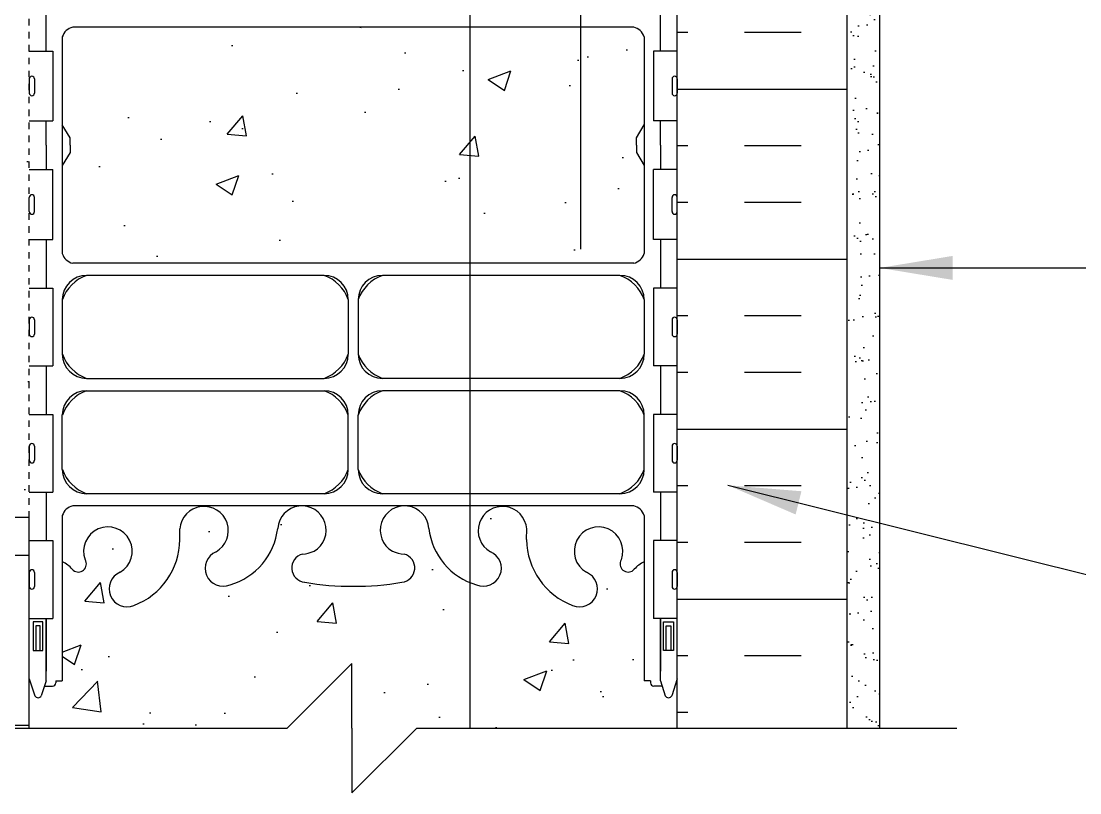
# Model space of a CAD drawing. Header units: inches. Extents: x 101.5 to 155.1, y -6.5 to 64.3.
# Drawn here: x 123.97 to 140.3, y 8.31 to 20.23 of the extents above; entities that cross this region are included whole.
import ezdxf

# ---------------------------------------------------------------- set-up
doc = ezdxf.new("R2010")
doc.units = ezdxf.units.IN
doc.header["$LTSCALE"] = 0.5
doc.header["$MEASUREMENT"] = 0
doc.linetypes.add('HIDDEN2', pattern=[0.1875, 0.125, -0.0625])
for name, color, linetype in [('HATCH', 12, 'Continuous'), ('Hidden2', 12, 'HIDDEN2'), ('line25', 2, 'Continuous'), ('LINE3', 3, 'Continuous'), ('LINE50', 5, 'Continuous'), ('LINE9', 9, 'Continuous'), ('TEXT', 4, 'Continuous'), ('Web_Edge', 9, 'Continuous')]:
    doc.layers.add(name, color=color, linetype=linetype)
doc.styles.add('DIM', font='romans.shx', dxfattribs={"width": 0.7})
doc.dimstyles.new('ext_12', dxfattribs={"dimscale": 12, "dimtxt": 0.09375, "dimasz": 0.09375, "dimexe": 0.09375, "dimexo": 0.0625, "dimgap": 0.0625, "dimtad": 1, "dimdec": 1, "dimzin": 3, "dimdsep": 46, "dimlunit": 4, "dimtxsty": 'DIM', "dimcen": 0.09, "dimdle": 0.09375, "dimclrt": 4, "dimadec": 0, "dimazin": 0, "dimtfac": 1, "dimtdec": 1, "dimtmove": 2, "dimatfit": 3, "dimfxl": 1, "dimfrac": 2, "dimtolj": 1, "dimtzin": 0, "dimarcsym": 0})

msp = doc.modelspace()

# ---------------------------------------------------------------- hatches: boundary and pattern name
at = {"layer": 'HATCH'}
h = msp.add_hatch(dxfattribs=at)
h.set_pattern_fill('INSUL', color=256, scale=7, style=0)
h.set_pattern_definition([(180, (3060.2525, -387.697), (0, 2.625), []), (180, (3060.2525, -386.822), (0, 2.625), [0.875, -0.875]), (180, (3060.2525, -385.947), (0, 2.625), [0.875, -0.875])])
h.paths.add_polyline_path([(136.716, 9.312), (136.278, 9.312), (136.278, 9.812), (134.778, 9.812), (134.778, 9.312), (134.091, 9.312), (134.091, 27.312), (134.778, 27.312), (134.778, 27.812), (136.278, 27.812), (136.278, 27.312), (136.716, 27.312)])
h = msp.add_hatch(dxfattribs=at)
h.set_pattern_fill('INSUL', color=256, scale=7, style=0)
h.set_pattern_definition([(0, (-2878.3999, -413.2698), (0, 2.625), []), (0, (-2878.3999, -412.3948), (0, 2.625), [0.875, -0.875]), (0, (-2878.3999, -411.5198), (0, 2.625), [0.875, -0.875])])
h.paths.add_polyline_path([(118.666, 22.312, -0.079579), (117.666, 25.562), (117.666, 27.312), (116.966, 27.312), (116.966, 22.312, 0.131652), (117.636, 19.812), (121.374, 13.662, -0.10438), (121.466, 13.187), (121.466, 9.312), (121.903, 9.312), (121.903, 9.812), (123.403, 9.812), (123.403, 9.312), (124.091, 9.312), (124.091, 12.562), (123.841, 12.562), (123.841, 12.937)])
h = msp.add_hatch(dxfattribs=at)
h.set_pattern_fill('AR-CONC', color=256, scale=0.5, style=0)
h.set_pattern_definition([(50, (75.415, 8.0583), (3.5863, -0.31376), [0.375, -4.125]), (355, (75.415, 8.0583), (-0.69376, 3.76096), [0.3, -3.3]), (100.4514, (75.7138, 8.032), (2.89255, 3.4472), [0.3187, -3.5057]), (46.184, (75.415, 9.0583), (5.3362, -0.8276), [0.5625, -6.1875]), (96.636, (75.8596, 8.9893), (4.6733, 4.8706), [0.47805, -5.25856]), (351.184, (75.415, 9.058), (4.6733, 4.8706), [0.45, -4.95]), (21, (75.915, 8.8083), (2.98454, -2.0131), [0.375, -4.125]), (326, (75.915, 8.8083), (1.21658, 3.62575), [0.3, -3.3]), (71.4514, (76.1636, 8.6405), (4.20111, 1.61265), [0.3187, -3.5057]), (37.5, (75.4149, 8.0583), (0.0608, 1.66447), [0, -3.26, 0, -3.35, 0, -3.3125]), (7.5, (75.4149, 8.0583), (1.31535, 1.97206), [0, -1.91, 0, -3.185, 0, -1.2625]), (327.5, (74.2999, 8.0583), (2.669112, -0.112774), [0, -1.25, 0, -3.9, 0, -5.175]), (317.5, (73.8, 8.0583), (2.91593, 0.50052), [0, -1.625, 0, -2.59, 0, -3.675])])
h.paths.add_polyline_path([(123.841, 12.937), (123.841, 12.562), (124.091, 12.562), (124.091, 25.813), (120.178, 26.512, 0.119457), (119.466, 26.465), (119.466, 25.812, -1), (118.966, 25.812), (118.966, 27.312), (117.666, 27.312), (117.666, 25.562, 0.079579), (118.666, 22.312)])
h.paths.add_polyline_path([(124.091, 27.312), (123.403, 27.312), (123.403, 26.812), (121.903, 26.812), (121.903, 27.312), (121.466, 27.312), (119.466, 27.312), (119.466, 26.465, -0.121925), (120.193, 26.509), (124.091, 25.813)], flags=17)
h = msp.add_hatch(dxfattribs=at)
h.set_pattern_fill('AR-SAND', color=256, scale=0.25, style=0)
h.set_pattern_definition([(37.5, (79.4149, 8.05827), (-0.0157483, 0.481706), [0, -0.38, 0, -0.425, 0, -0.40625]), (7.5, (79.4149, 8.0583), (0.442444, 0.7055365), [0, -0.205, 0, -0.3425, 0, -0.13125]), (327.5, (79.1074, 8.05827), (0.7785355, 0.0014148), [0, -0.125, 0, -0.45, 0, -0.5875]), (317.5, (79.1074, 8.0583), (0.751532, 0.219419), [0, -0.0625, 0, -0.295, 0, -0.3375])])
h.paths.add_polyline_path([(137.216, 26.812), (136.716, 26.812), (136.716, 9.312), (137.216, 9.312)])
h = msp.add_hatch(dxfattribs=at)
h.set_pattern_fill('AR-CONC', color=256, scale=0.5)
h.paths.add_polyline_path([(130.891, 20.134), (124.762, 20.134, 0.268156), (124.601, 19.986), (124.601, 18.625), (124.721, 18.425), (124.721, 18.312), (124.721, 18.2), (124.601, 18), (124.601, 16.639, 0.268156), (124.762, 16.491), (130.891, 16.491)])
h.paths.add_polyline_path([(130.891, 20.134), (130.891, 16.491), (133.42, 16.491, 0.268138), (133.581, 16.639), (133.581, 18), (133.461, 18.2), (133.461, 18.312), (133.461, 18.425), (133.581, 18.625), (133.581, 19.986, 0.268138), (133.42, 20.134)])
h.paths.add_polyline_path([(129.07, 10.312), (129.07, 9.312), (129.07, 8.312), (130.07, 9.312), (130.891, 9.312), (130.891, 11.559, -0.272758), (130.257, 12.396, 1.661382), (129.696, 12.043, 0.055617), (129.875, 11.998, -0.843243), (129.841, 11.565, -0.049932), (129.091, 11.501, -0.049932), (128.341, 11.565, -0.843243), (128.307, 11.998, 0.055617), (128.486, 12.043, 1.661382), (127.925, 12.396, -0.30095), (127.189, 11.524, -1), (126.975, 12.035, 1.661382), (126.414, 12.388), (126.415, 12.223, -0.311223), (125.706, 11.207, -1), (125.492, 11.718, 2.155404), (124.953, 11.912), (124.965, 11.891, -0.834375), (124.754, 11.765, 0.108938), (124.601, 11.878), (124.601, 10.041), (124.501, 10.041), (124.501, 10.011, -0.414214), (124.451, 9.961), (124.325, 9.961), (124.276, 9.811, -0.6), (124.176, 9.811), (124.091, 10.072), (124.091, 9.312), (128.07, 9.312)])
h.paths.add_polyline_path([(133.581, 11.878, 0.108935), (133.428, 11.765, -0.8344), (133.217, 11.891), (133.228, 11.912, 2.155404), (132.69, 11.718, -1), (132.476, 11.207, -0.311223), (131.767, 12.223), (131.768, 12.388, 1.661382), (131.207, 12.035, -1), (130.993, 11.524, -0.026053), (130.891, 11.559), (130.891, 9.312), (134.091, 9.312), (134.091, 10.072), (134.006, 9.811, -0.6), (133.906, 9.811), (133.857, 9.961), (133.731, 9.961, -0.414214), (133.681, 10.011), (133.681, 10.041), (133.581, 10.041)])

# ---------------------------------------------------------------- linework, layer by layer
at = {"layer": 'Hidden2'}
msp.add_line((124.091, 12.562), (124.091, 27.312), dxfattribs=at)
at = {"layer": 'line25'}
for p, q in [((134.091, 9.312), (134.091, 21.687)), ((124.091, 19.767), (124.456, 19.767)), ((124.456, 19.767), (124.456, 18.687)), ((134.091, 19.767), (133.726, 19.767)), ((133.726, 19.767), (133.726, 18.687)), ((124.091, 18.687), (124.456, 18.687)), ((134.091, 18.687), (133.726, 18.687)), ((124.091, 17.937), (124.456, 17.937)), ((124.456, 16.857), (124.456, 17.937)), ((134.091, 17.937), (133.726, 17.937)), ((133.726, 16.857), (133.726, 17.937)), ((124.091, 16.857), (124.456, 16.857)), ((134.091, 16.857), (133.726, 16.857)), ((124.091, 16.107), (124.456, 16.107)), ((124.456, 16.107), (124.456, 14.907)), ((134.091, 16.107), (133.726, 16.107)), ((133.726, 16.107), (133.726, 14.907)), ((124.091, 14.907), (124.456, 14.907)), ((134.091, 14.907), (133.726, 14.907)), ((124.091, 14.157), (124.456, 14.157)), ((124.456, 14.157), (124.456, 12.957)), ((134.091, 14.157), (133.726, 14.157)), ((133.726, 14.157), (133.726, 12.957)), ((124.091, 12.957), (124.456, 12.957)), ((134.091, 12.957), (133.726, 12.957)), ((124.091, 12.562), (123.841, 12.562)), ((124.091, 9.312), (124.091, 12.562)), ((124.091, 12.207), (124.456, 12.207)), ((124.456, 12.207), (124.456, 11.007)), ((134.091, 12.207), (133.726, 12.207)), ((133.726, 12.207), (133.726, 11.007)), ((124.091, 11.007), (124.456, 11.007)), ((134.091, 11.007), (133.726, 11.007))]:
    msp.add_line(p, q, dxfattribs=at)
at = {"layer": 'LINE3'}
for p, q in [((130.891, 27.637), (130.891, 9.312)), ((132.602, 16.707), (132.602, 23.017))]:
    msp.add_line(p, q, dxfattribs=at)
at = {"layer": 'LINE50'}
msp.add_line((136.716, 9.312), (136.716, 27.312), dxfattribs=at)
at = {"layer": 'LINE9'}
for p, q in [((137.216, 9.312), (137.216, 26.812)), ((124.091, 19.337), (124.091, 19.117)), ((124.091, 19.282), (124.091, 19.282)), ((124.131, 19.377), (124.131, 19.377)), ((124.171, 19.337), (124.171, 19.117)), ((134.011, 19.337), (134.011, 19.117)), ((134.051, 19.377), (134.051, 19.377)), ((134.091, 19.337), (134.091, 19.117)), ((134.091, 19.282), (134.091, 19.282)), ((124.091, 19.172), (124.091, 19.172)), ((134.091, 19.172), (134.091, 19.172)), ((124.131, 19.077), (124.131, 19.077)), ((134.051, 19.077), (134.051, 19.077)), ((124.091, 17.287), (124.091, 17.507)), ((124.131, 17.547), (124.131, 17.547)), ((124.171, 17.287), (124.171, 17.507)), ((134.011, 17.287), (134.011, 17.507)), ((134.051, 17.547), (134.051, 17.547)), ((134.091, 17.287), (134.091, 17.507)), ((124.091, 17.452), (124.091, 17.452)), ((124.091, 17.342), (124.091, 17.342)), ((134.091, 17.452), (134.091, 17.452)), ((134.091, 17.342), (134.091, 17.342)), ((124.131, 17.247), (124.131, 17.247)), ((134.051, 17.247), (134.051, 17.247)), ((124.091, 15.617), (124.091, 15.397)), ((124.091, 15.562), (124.091, 15.562)), ((124.131, 15.657), (124.131, 15.657)), ((124.171, 15.617), (124.171, 15.397)), ((134.011, 15.617), (134.011, 15.397)), ((134.051, 15.657), (134.051, 15.657)), ((134.091, 15.617), (134.091, 15.397)), ((134.091, 15.562), (134.091, 15.562)), ((124.091, 15.452), (124.091, 15.452)), ((134.091, 15.452), (134.091, 15.452)), ((124.131, 15.357), (124.131, 15.357)), ((134.051, 15.357), (134.051, 15.357)), ((124.091, 13.667), (124.091, 13.447)), ((124.091, 13.612), (124.091, 13.612)), ((124.171, 13.667), (124.171, 13.447)), ((134.011, 13.667), (134.011, 13.447)), ((134.091, 13.667), (134.091, 13.447)), ((134.091, 13.612), (134.091, 13.612)), ((124.091, 13.502), (124.091, 13.502)), ((124.131, 13.407), (124.131, 13.407)), ((134.051, 13.407), (134.051, 13.407)), ((134.091, 13.502), (134.091, 13.502)), ((124.091, 11.717), (124.091, 11.497)), ((124.091, 11.662), (124.091, 11.662)), ((124.131, 11.757), (124.131, 11.757)), ((124.171, 11.717), (124.171, 11.497)), ((134.011, 11.717), (134.011, 11.497)), ((134.051, 11.757), (134.051, 11.757)), ((134.091, 11.717), (134.091, 11.497)), ((134.091, 11.662), (134.091, 11.662)), ((124.091, 11.552), (124.091, 11.552)), ((124.131, 11.457), (124.131, 11.457)), ((134.051, 11.457), (134.051, 11.457)), ((134.091, 11.552), (134.091, 11.552)), ((129.07, 10.312), (128.07, 9.312)), ((129.07, 9.312), (129.07, 10.312)), ((119.981, 9.312), (128.07, 9.312)), ((129.07, 9.312), (129.07, 8.312)), ((129.07, 8.312), (130.07, 9.312)), ((130.07, 9.312), (138.405, 9.312))]:
    msp.add_line(p, q, dxfattribs=at)
for centre, start, end in [((124.131, 19.337), 90, 180), ((124.131, 19.337), 0, 90), ((134.051, 19.337), 90, 180), ((134.051, 19.337), 360, 90), ((124.131, 19.117), 180, 270), ((124.131, 19.117), 270, 0), ((134.051, 19.117), 180, 270), ((134.051, 19.117), 270, 0), ((124.131, 17.507), 90, 180), ((124.131, 17.507), 360, 90), ((134.051, 17.507), 90, 180), ((134.051, 17.507), 0, 90), ((124.131, 17.287), 180, 270), ((124.131, 17.287), 270, 0), ((134.051, 17.287), 180, 270), ((134.051, 17.287), 270, 0), ((124.131, 15.617), 90, 180), ((124.131, 15.617), 0, 90), ((134.051, 15.617), 90, 180), ((134.051, 15.617), 360, 90), ((124.131, 15.397), 180, 270), ((124.131, 15.397), 270, 0), ((134.051, 15.397), 180, 270), ((134.051, 15.397), 270, 0), ((124.131, 13.667), 90, 180), ((124.131, 13.667), 0, 90), ((134.051, 13.667), 90, 180), ((134.051, 13.667), 360, 90), ((124.131, 13.447), 180, 270), ((124.131, 13.447), 270, 0), ((134.051, 13.447), 180, 270), ((134.051, 13.447), 270, 0), ((124.131, 11.717), 90, 180), ((124.131, 11.717), 0, 90), ((134.051, 11.717), 90, 180), ((134.051, 11.717), 360, 90), ((124.131, 11.497), 180, 270), ((124.131, 11.497), 270, 0), ((134.051, 11.497), 180, 270), ((134.051, 11.497), 270, 0)]:
    msp.add_arc(centre, 0.04, start, end, dxfattribs=at)
at = {"layer": 'Web_Edge'}
for p, q in [((133.42, 20.134), (124.762, 20.134)), ((124.601, 19.986), (124.601, 16.639)), ((133.581, 19.986), (133.581, 16.639)), ((124.721, 18.425), (124.601, 18.625)), ((124.721, 18.425), (124.601, 18.625)), ((133.461, 18.425), (133.581, 18.625)), ((133.461, 18.425), (133.581, 18.625)), ((124.721, 18.312), (124.721, 18.425)), ((124.721, 18.312), (124.721, 18.425)), ((124.721, 18.312), (124.721, 18.2)), ((124.721, 18.312), (124.721, 18.2)), ((133.461, 18.312), (133.461, 18.425)), ((133.461, 18.312), (133.461, 18.425)), ((133.461, 18.312), (133.461, 18.2)), ((133.461, 18.312), (133.461, 18.2)), ((124.721, 18.2), (124.601, 18)), ((124.721, 18.2), (124.601, 18)), ((133.461, 18.2), (133.581, 18)), ((133.461, 18.2), (133.581, 18)), ((133.42, 16.491), (124.762, 16.491)), ((128.64, 16.303), (124.976, 16.303)), ((133.206, 16.303), (129.542, 16.303)), ((124.601, 15.928), (124.601, 15.087)), ((129.015, 15.928), (129.015, 15.087)), ((129.167, 15.929), (129.167, 15.088)), ((133.581, 15.928), (133.581, 15.087)), ((124.976, 14.712), (128.64, 14.712)), ((133.206, 14.712), (129.542, 14.712)), ((124.976, 14.522), (128.64, 14.522)), ((133.206, 14.522), (129.542, 14.522)), ((124.601, 13.306), (124.601, 14.147)), ((129.015, 13.306), (129.015, 14.147)), ((129.167, 13.305), (129.167, 14.146)), ((133.581, 13.306), (133.581, 14.147)), ((128.64, 12.931), (124.976, 12.931)), ((133.206, 12.931), (129.542, 12.931)), ((124.601, 12.595), (124.601, 10.041)), ((133.42, 12.743), (124.762, 12.743)), ((133.581, 12.595), (133.581, 10.041)), ((126.415, 12.223), (126.414, 12.388)), ((131.767, 12.223), (131.768, 12.388)), ((124.953, 11.912), (124.965, 11.891)), ((133.228, 11.912), (133.217, 11.891)), ((124.351, 10.041), (124.351, 11.007)), ((133.831, 10.041), (133.831, 11.007)), ((124.091, 10.072), (124.176, 9.811)), ((124.351, 10.041), (124.276, 9.811)), ((124.501, 10.041), (124.601, 10.041)), ((124.501, 10.041), (124.501, 10.011)), ((124.501, 10.011), (124.501, 10.011)), ((133.681, 10.041), (133.581, 10.041)), ((133.681, 10.041), (133.681, 10.011)), ((133.681, 10.011), (133.681, 10.011)), ((133.831, 10.041), (133.906, 9.811)), ((134.091, 10.072), (134.006, 9.811)), ((124.325, 9.961), (124.451, 9.961)), ((133.857, 9.961), (133.731, 9.961))]:
    msp.add_line(p, q, dxfattribs=at)
for points in [[(124.351, 19.767), (124.351, 20.517)], [(133.831, 19.767), (133.831, 20.517)], [(124.351, 18.312), (124.351, 18.687)], [(133.831, 18.312), (133.831, 18.687)], [(124.351, 18.312), (124.351, 17.937)], [(133.831, 18.312), (133.831, 17.937)], [(124.351, 16.857), (124.351, 16.107)], [(133.831, 16.857), (133.831, 16.107)], [(124.351, 14.907), (124.351, 14.157)], [(133.831, 14.907), (133.831, 14.157)], [(124.351, 12.957), (124.351, 12.207)], [(133.831, 12.957), (133.831, 12.207)], [(124.351, 11.007), (124.351, 10.191)], [(133.831, 11.007), (133.831, 10.191)]]:
    msp.add_lwpolyline(points, dxfattribs=at)
for points in [[(124.301, 10.951), (124.151, 10.951), (124.151, 10.511), (124.301, 10.511)], [(133.881, 10.951), (134.031, 10.951), (134.031, 10.511), (133.881, 10.511)], [(124.261, 10.891), (124.191, 10.891), (124.191, 10.511), (124.261, 10.511)], [(133.921, 10.891), (133.991, 10.891), (133.991, 10.511), (133.921, 10.511)]]:
    msp.add_lwpolyline(points, close=True, dxfattribs=at)
for centre, radius, start, end in [((124.81, 19.921), 0.219, 102.5678, 162.612), ((133.372, 19.921), 0.219, 17.3917, 77.4322), ((124.81, 16.704), 0.219, 197.388, 257.4322), ((133.372, 16.704), 0.219, 282.5678, 342.6083), ((125.183, 15.721), 0.617, 109.5682, 160.4318), ((124.976, 15.928), 0.375, 90, 180), ((128.433, 15.721), 0.617, 19.5682, 70.4318), ((128.64, 15.928), 0.375, 360, 90), ((129.749, 15.721), 0.617, 109.5682, 160.4318), ((129.542, 15.928), 0.375, 90, 180), ((132.999, 15.721), 0.617, 19.5682, 70.4318), ((133.206, 15.928), 0.375, 360, 90), ((125.183, 15.294), 0.617, 199.5682, 250.4318), ((124.976, 15.087), 0.375, 180, 270), ((128.433, 15.294), 0.617, 289.5682, 340.4318), ((128.64, 15.087), 0.375, 270, 0), ((129.749, 15.294), 0.617, 199.5682, 250.4318), ((129.542, 15.087), 0.375, 180, 270), ((132.999, 15.294), 0.617, 289.5682, 340.4318), ((133.206, 15.087), 0.375, 270, 0), ((125.183, 13.94), 0.617, 109.5682, 160.4318), ((124.976, 14.147), 0.375, 90, 180), ((128.433, 13.94), 0.617, 19.5682, 70.4318), ((128.64, 14.147), 0.375, 360, 90), ((129.749, 13.94), 0.617, 109.5682, 160.4318), ((129.542, 14.147), 0.375, 90, 180), ((132.999, 13.94), 0.617, 19.5682, 70.4318), ((133.206, 14.147), 0.375, 360, 90), ((125.183, 13.513), 0.617, 199.5682, 250.4318), ((124.976, 13.306), 0.375, 180, 270), ((128.433, 13.513), 0.617, 289.5682, 340.4318), ((128.64, 13.306), 0.375, 270, 0), ((129.749, 13.513), 0.617, 199.5682, 250.4318), ((129.542, 13.306), 0.375, 180, 270), ((132.999, 13.513), 0.617, 289.5682, 340.4318), ((133.206, 13.306), 0.375, 270, 0), ((124.81, 12.53), 0.219, 102.5678, 162.6118), ((126.788, 12.36), 0.375, 299.9315, 175.7552), ((128.299, 12.368), 0.375, 299.9315, 175.7552), ((129.883, 12.368), 0.375, 4.2448, 240.0685), ((131.394, 12.36), 0.375, 4.2448, 240.0685), ((133.372, 12.53), 0.219, 17.3917, 77.4322), ((125.305, 12.043), 0.375, 299.9315, 200.3757), ((132.877, 12.043), 0.375, 339.6243, 240.0685), ((126.898, 12.516), 1.034, 286.3365, 353.3331), ((131.284, 12.516), 1.034, 186.6669, 253.6635), ((125.323, 12.229), 1.092, 290.5175, 359.6668), ((132.859, 12.229), 1.092, 180.3332, 249.4825), ((127.082, 11.779), 0.277, 112.68, 292.68), ((128.361, 11.785), 0.22, 104.2604, 264.8165), ((128.192, 12.824), 0.834, 277.8937, 290.6271), ((129.99, 12.824), 0.834, 249.3729, 262.1063), ((129.821, 11.785), 0.22, 275.1835, 75.7396), ((131.1, 11.779), 0.277, 247.32, 67.32), ((124.421, 11.476), 0.441, 41.0127, 65.8813), ((124.848, 11.847), 0.125, 221.0127, 20.3757), ((133.334, 11.847), 0.125, 159.6243, 318.9873), ((133.761, 11.476), 0.441, 114.1182, 138.9873), ((125.599, 11.462), 0.277, 112.68, 292.68), ((132.583, 11.462), 0.277, 247.32, 67.32), ((129.038, 15.278), 3.777, 259.3725, 270.8066), ((129.144, 15.278), 3.777, 269.1934, 280.6275), ((124.451, 10.011), 0.05, 270, 0), ((133.731, 10.011), 0.05, 180, 270), ((124.226, 9.838), 0.0567, 208.0725, 331.9275), ((133.956, 9.838), 0.0567, 208.0725, 331.9275)]:
    msp.add_arc(centre, radius, start, end, dxfattribs=at)

# ---------------------------------------------------------------- leaders
at = {"layer": 'TEXT'}
for points in [[(137.216, 16.418), (145.443, 16.418)], [(134.872, 13.062), (141.755, 11.347), (144.454, 11.347)]]:
    msp.add_leader(points, dimstyle='ext_12', override={"dimgap": 0.0625, "dimtad": 0}, dxfattribs=at)

doc.saveas('drawing.dxf')
